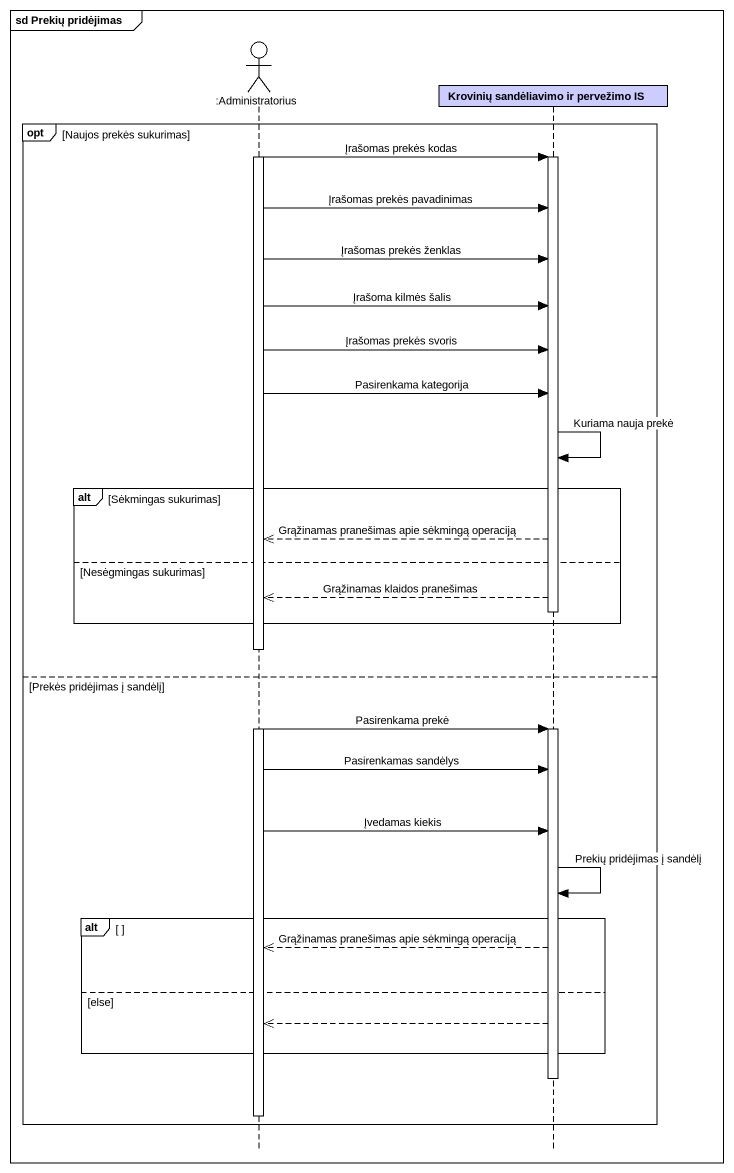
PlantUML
@startuml
mainframe sd Prekių pridėjimas
hide footbox
actor ":Administratorius" as Administratorius
participant "Krovinių sandėliavimo ir pervežimo IS" as Krovinių_sandėliavimo_ir #CCCCFF

opt Naujos prekės sukurimas
  activate Administratorius
  Administratorius -> Krovinių_sandėliavimo_ir : Įrašomas prekės kodas
  activate Krovinių_sandėliavimo_ir
  Administratorius -> Krovinių_sandėliavimo_ir : Įrašomas prekės pavadinimas
  Administratorius -> Krovinių_sandėliavimo_ir : Įrašomas prekės ženklas
  Administratorius -> Krovinių_sandėliavimo_ir : Įrašoma kilmės šalis
  Administratorius -> Krovinių_sandėliavimo_ir : Įrašomas prekės svoris
  Administratorius -> Krovinių_sandėliavimo_ir : Pasirenkama kategorija
  Krovinių_sandėliavimo_ir -> Krovinių_sandėliavimo_ir : Kuriama nauja prekė
  alt Sėkmingas sukurimas
    Krovinių_sandėliavimo_ir -->> Administratorius : Grąžinamas pranešimas apie sėkmingą operaciją
  else Nesėgmingas sukurimas
    Krovinių_sandėliavimo_ir -->> Administratorius : Grąžinamas klaidos pranešimas
    deactivate Krovinių_sandėliavimo_ir
  end
else Prekės pridėjimas į sandėlį
  Administratorius -> Krovinių_sandėliavimo_ir : Pasirenkama prekė
  activate Krovinių_sandėliavimo_ir
  Administratorius -> Krovinių_sandėliavimo_ir : Pasirenkamas sandėlys
  Administratorius -> Krovinių_sandėliavimo_ir : Įvedamas kiekis
  Krovinių_sandėliavimo_ir -> Krovinių_sandėliavimo_ir : Prekių pridėjimas į sandėlį
  alt
    Krovinių_sandėliavimo_ir -->> Administratorius : Grąžinamas pranešimas apie sėkmingą operaciją
  else else
    Krovinių_sandėliavimo_ir -->> Administratorius
  end
  deactivate Krovinių_sandėliavimo_ir
  deactivate Administratorius
end
@enduml
